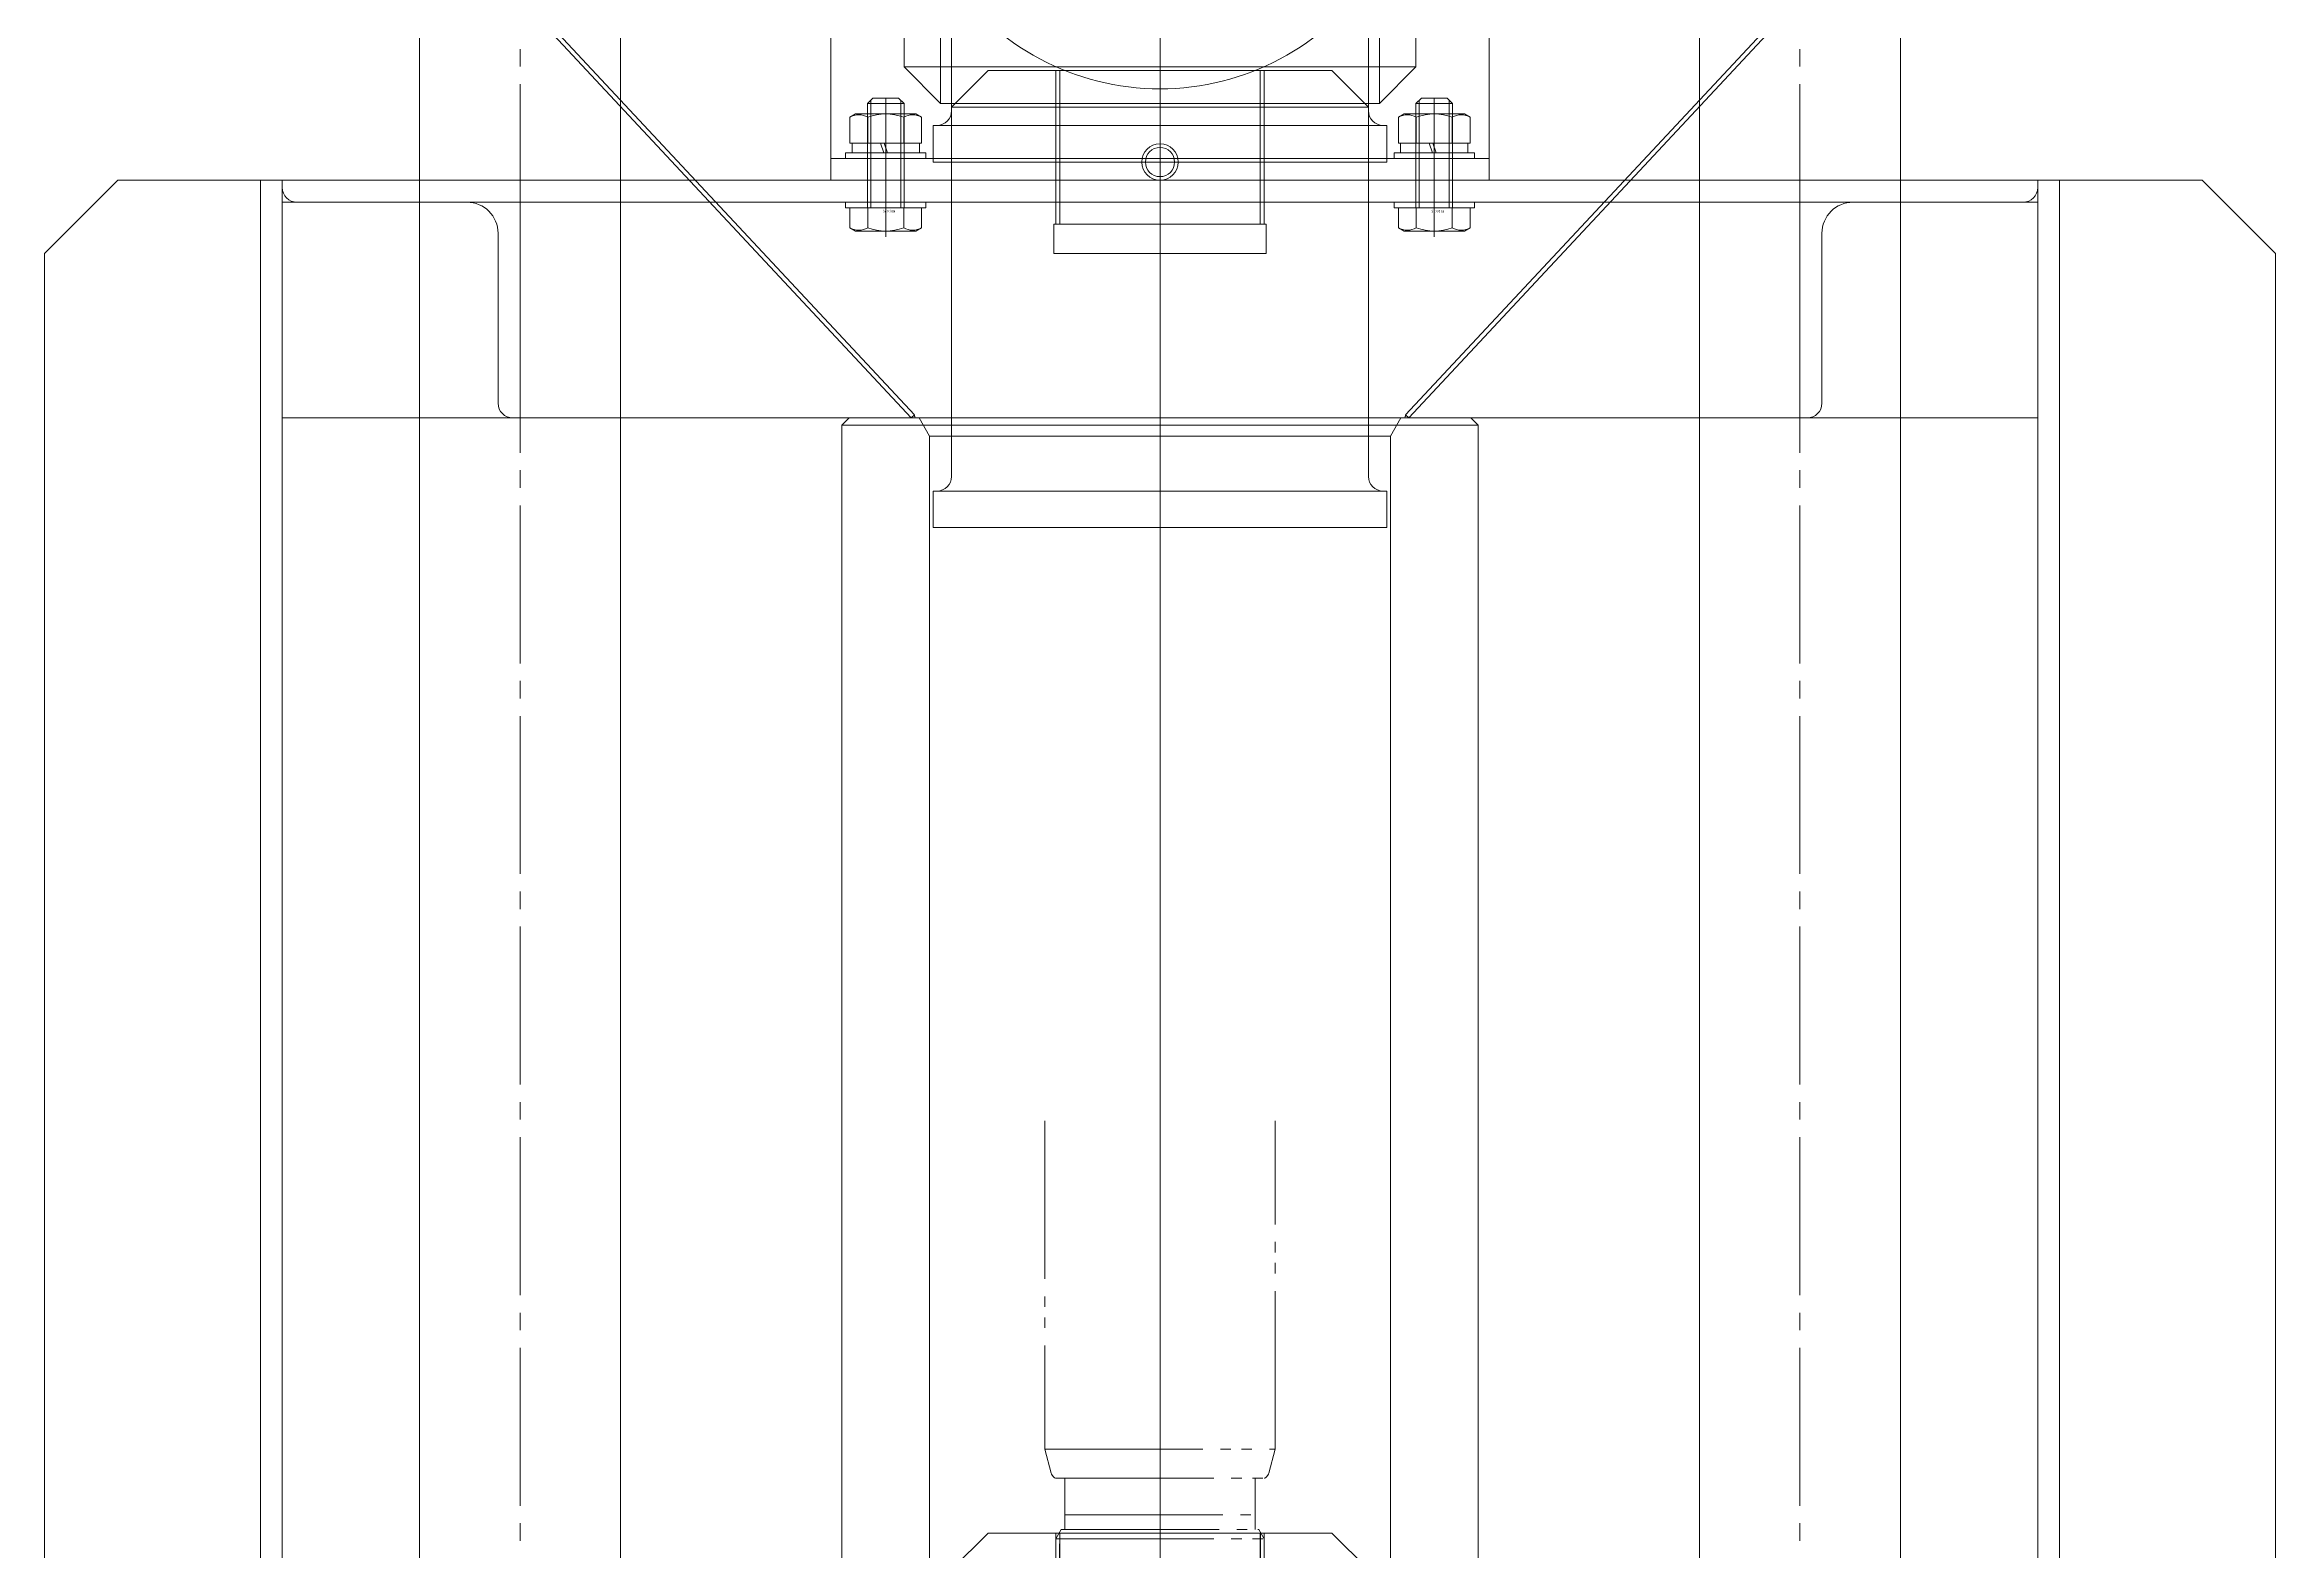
# Model space of a CAD drawing. Units: millimetres at full size. Extents: x -24503 to 24503, y -7436 to 7436.
# Drawn here: x 4428 to 5038, y 2588 to 3000 of the extents above; entities that cross this region are included whole.
import ezdxf
from ezdxf.enums import TextEntityAlignment as Align

# ---------------------------------------------------------------- set-up
doc = ezdxf.new("R2010")
doc.units = ezdxf.units.MM
doc.header["$LTSCALE"] = 4.8
doc.linetypes.add('CHAIN2', pattern=[12, 9, -1, 1, -1])
doc.linetypes.add('DOUBLE_CHAIN2', pattern=[12.8, 9, -1, 0.6, -0.6, 0.6, -1])
for name, color, linetype, lineweight in [('0-3_06_PHANTOM', 7, 'DOUBLE_CHAIN2', 9), ('0-4_0', 2, 'Continuous', 9), ('0-6_05_CENTER', 2, 'CHAIN2', 9), ('0-7_04_HIDDEN', 7, 'Continuous', 9), ('0-8_10_DRAFT', 1, 'Continuous', 9), ('0-C_01_外形線', 134, 'Continuous', 9), ('0-D_03_かくれ線', 5, 'Continuous', 9), ('0-F_04_中心線', 4, 'CHAIN2', 9), ('1-0_02_細線', 6, 'Continuous', 9)]:
    doc.layers.add(name, color=color, linetype=linetype, lineweight=lineweight)
doc.styles.add('ＭＳ ゴシック', font='')
doc.styles.get('ＭＳ ゴシック').set_extended_font_data('MS Gothic')

# ---------------------------------------------------------------- blocks, each defined once
blk = doc.blocks.new('A$C402B3D07_1_1')
at = {"layer": '0-7_04_HIDDEN'}
for p, q in [((0, 0), (-65, 0)), ((-65, -2), (-65, 0)), ((0, 0), (0, -65)), ((-61, -6), (-14.5, -6)), ((-6, -14.5), (-6, -61)), ((-2, -65), (0, -65))]:
    blk.add_line(p, q, dxfattribs=at)
for centre, radius, start, end in [((-61, -2), 4, 180, 270), ((-14.5, -14.5), 8.5, 0, 90), ((-2, -61), 4, 180, 270)]:
    blk.add_arc(centre, radius, start, end, dxfattribs=at)
blk = doc.blocks.new('A$C475E39BB_1_1')
at = {"layer": '0-4_0', "color": 134}
for p, q in [((-285, 550), (-305, 530)), ((-246, 550), (-246, 38.811)), ((240, 550), (240, 38.811)), ((285, 550), (240, 550)), ((246, 550), (246, 38.811)), ((285, 550), (305, 530)), ((-240, 544), (240, 544)), ((-305, 38.811), (-305, 530)), ((305, 38.811), (305, 530))]:
    blk.add_line(p, q, dxfattribs=at)
blk.add_lwpolyline([(-285, 550), (-240, 550), (-240, 38.811)], dxfattribs=at)
blk.add_lwpolyline([(-240, 550), (240, 550), (240, 485), (-240, 485)], close=True, dxfattribs=at)
at = {"layer": '0-6_05_CENTER'}
for p, q in [((0, 567.547), (0, -1475.337)), ((-75, 559.232), (-75, 534.557)), ((75, 559.232), (75, 534.557))]:
    blk.add_line(p, q, dxfattribs=at)
at = {"layer": '0-7_04_HIDDEN'}
blk.add_blockref('A$C402B3D07_1_1', (-175, 550), dxfattribs=at)
at = {"layer": '0-7_04_HIDDEN', "xscale": -1}
blk.add_blockref('A$C402B3D07_1_1', (175, 550), dxfattribs=at)
blk = doc.blocks.new('KNCLSS10-25-12a_1_1')
at = {"layer": '0-4_0'}
blk.add_lwpolyline([(12.5, -44), (-12.5, -44), (-12.5, 0), (12.5, 0)], close=True, dxfattribs=at)
at = {"layer": '0-7_04_HIDDEN', "color": 2}
for p, q in [((-5, 0), (-5, -44)), ((5, 0), (5, -44))]:
    blk.add_line(p, q, dxfattribs=at)
at = {"layer": '0-8_10_DRAFT'}
blk.add_line((0, 0), (0, -44), dxfattribs=at)
blk = doc.blocks.new('A$C114414DD_1_1')
at = {"layer": '0-4_0', "color": 134}
for p, q in [((10, 16), (10, -34.181)), ((150, 16), (150, -34.181))]:
    blk.add_line(p, q, dxfattribs=at)
blk.add_lwpolyline([(180, 31), (-20, 31), (-20, 16), (180, 16)], close=True, dxfattribs=at)
at = {"layer": '0-4_0', "color": 3}
for points in [[(10, 16), (10, 13), (7, 16)], [(150, 16), (150, 13), (153, 16)]]:
    blk.add_lwpolyline(points, close=True, dxfattribs=at)
at = {"layer": '0-6_05_CENTER'}
for p, q in [((-7.5, 38.35), (-7.5, 8.208)), ((167.5, 38.35), (167.5, 8.208))]:
    blk.add_line(p, q, dxfattribs=at)
at = {"layer": '0-7_04_HIDDEN'}
for p, q in [((20, 31), (20, -69)), ((140, 31), (140, -69)), ((10, -34.181), (10, -59)), ((150, -34.181), (150, -59)), ((10, -59), (20, -69)), ((10, -59), (150, -59)), ((150, -59), (140, -69)), ((140, -69), (20, -69))]:
    blk.add_line(p, q, dxfattribs=at)
at = {"layer": '0-8_10_DRAFT'}
blk.add_line((80, 31), (80, -69), dxfattribs=at)
blk = doc.blocks.new('A$C479D0D79_1_1')
at = {"layer": '0-4_0', "color": 134, "linetype": 'CHAIN2'}
blk.add_line((0, -79), (0, 14), dxfattribs=at)
at = {"layer": '0-4_0', "color": 134}
for p, q in [((-9.815, 11), (9.815, 11)), ((-9.815, 4), (-9.815, 11)), ((-4.907, 4), (-4.907, 11)), ((4.907, 4), (4.907, 11)), ((9.815, 4), (9.815, 11)), ((-11, 1.5), (11, 1.5)), ((-11, 1.5), (-11, 0)), ((-11, 0), (11, 0)), ((9.815, 4), (-9.815, 4)), ((-9.25, 4), (-9.25, 1.5)), ((-5, -76), (-5, 0)), ((0, 1.5), (-2.5, 4)), ((0, 4), (2.5, 1.5)), ((5, -76), (5, 0)), ((9.25, 1.5), (9.25, 4)), ((11, 0), (11, 1.5)), ((-5, -44), (5, -44)), ((-4.188, -76), (-4.188, -44)), ((4.188, -76), (4.188, -44)), ((-5, -76), (5, -76))]:
    blk.add_line(p, q, dxfattribs=at)
at = {"layer": '0-8_10_DRAFT', "style": 'ＭＳ ゴシック', "width": 1.8}
blk.add_text('BT-M10x80L,SW,PW', height=0.2199, dxfattribs=at).set_placement((5.043, 10.658), align=Align.BOTTOM_LEFT)
blk = doc.blocks.new('A$C51A90D84_1_1')
at = {"layer": '0-4_0', "rotation": 180}
for p in [(-7.5, -9), (167.5, -9)]:
    blk.add_blockref('A$C479D0D79_1_1', p, dxfattribs=at)
at = {"layer": '0-4_0'}
for name, p in [('KNCLSS10-25-12a_1_1', (-7.5, 50)), ('KNCLSS10-25-12a_1_1', (167.5, 50)), ('A$C114414DD_1_1', (0, -25))]:
    blk.add_blockref(name, p, dxfattribs=at)
blk = doc.blocks.new('SD5-500-NCa_1_1')
at = {"layer": '0-3_06_PHANTOM', "color": 2}
for p, q in [((427, 31.5), (337.246, 31.5)), ((433.649, 29.718), (427, 31.5)), ((427, -31.5), (427, 31.5)), ((435, -28.5), (435, 28.5)), ((435, 26), (449, 26)), ((445, -26), (445, 26)), ((449, -27), (449, 27)), ((449.866, 27.5), (496.134, 27.5)), ((451.598, -28.5), (451.598, 28.5)), ((427, -31.5), (433.649, -29.718)), ((435, -26), (449, -26)), ((496.134, -27.5), (449.866, -27.5)), ((337.246, -31.5), (427, -31.5))]:
    blk.add_line(p, q, dxfattribs=at)
for points in [[(497, 27), (494.402, 28.5), (451.598, 28.5), (449, 27)], [(449, -27), (451.598, -28.5), (494.402, -28.5)]]:
    blk.add_lwpolyline(points, dxfattribs=at)
for centre, start, end in [((433.132, 27.786), 20.90107, 75), ((433.132, -27.786), 285, 339.09893)]:
    blk.add_arc(centre, 2, start, end, dxfattribs=at)
at = {"layer": '0-6_05_CENTER'}
blk.add_line((325.81, 0), (508.237, 0), dxfattribs=at)
blk = doc.blocks.new('M10Tz_1_1')
at = {"layer": '0-4_0', "color": 134}
for radius in [5, 4]:
    blk.add_circle((0, 0), radius, dxfattribs=at)
at = {"layer": '0-6_05_CENTER'}
for p, q in [((0, -8.341), (0, 8.341)), ((8.341, 0), (-8.341, 0))]:
    blk.add_line(p, q, dxfattribs=at)
blk = doc.blocks.new('A$C311A3C4E_1_1')
at = {"layer": '0-4_0', "color": 134}
for p, q in [((-47, 100), (-57, 90)), ((-47, 100), (47, 100)), ((47, 100), (57, 90)), ((-57, -11), (-57, 90)), ((-57, 90), (57, 90)), ((57, -11), (57, 90))]:
    blk.add_line(p, q, dxfattribs=at)
blk.add_lwpolyline([(-62, -25), (62, -25), (62, -15), (-62, -15)], close=True, dxfattribs=at)
for centre, start, end in [((-61, -11), 270, 0), ((61, -11), 180, 270)]:
    blk.add_arc(centre, 4, start, end, dxfattribs=at)
at = {"layer": '0-6_05_CENTER'}
blk.add_line((0, 106.37), (0, -32.774), dxfattribs=at)
at = {"layer": '0-7_04_HIDDEN'}
for p, q in [((-28.5, 100), (-28.5, 58)), ((-27.418, 100), (-27.418, 58)), ((27.418, 100), (27.417, 58)), ((28.5, 100), (28.5, 58))]:
    blk.add_line(p, q, dxfattribs=at)
blk.add_lwpolyline([(29, 50), (29, 58), (-29, 58), (-29, 50)], close=True, dxfattribs=at)
at = {"layer": '0-4_0'}
blk.add_blockref('M10Tz_1_1', (0, 75), dxfattribs=at)
blk = doc.blocks.new('A$C2EB33B8C_1_1')
at = {"layer": '0-3_06_PHANTOM'}
for p in [(0, -240), (0, -640)]:
    blk.add_blockref('A$C311A3C4E_1_1', p, dxfattribs=at)
at = {"layer": '0-4_0', "rotation": 270}
blk.add_blockref('SD5-500-NCa_1_1', (0, -90), dxfattribs=at)
at = {"layer": '0-7_04_HIDDEN'}
blk.add_blockref('A$C311A3C4E_1_1', (0, -140), dxfattribs=at)
blk = doc.blocks.new('A$C55F72951_1_1')
at = {"layer": '0-4_0', "color": 134}
for p, q in [((180, 600), (-180, 600)), ((179.123, 600.819), (-179.123, 600.819)), ((87, 478), (-87, 478))]:
    blk.add_line(p, q, dxfattribs=at)
for points in [[(-179.123, 600.819), (-180, 600), (-68, 480)], [(179.123, 600.819), (180, 600), (68, 480)]]:
    blk.add_lwpolyline(points, dxfattribs=at)
for points in [[(-87, 50), (87, 50), (87, 478), (85, 480), (-85, 480), (-87, 478)], [(-300, 50), (300, 50), (300, -5), (-300, -5)]]:
    blk.add_lwpolyline(points, close=True, dxfattribs=at)
at = {"layer": '0-4_0', "color": 3}
for points in [[(-87, 50), (-91, 50), (-87, 54)], [(87, 50), (91, 50), (87, 54)], [(-86, 0), (-78, 0), (-82, 4)], [(86, 0), (78, 0), (82, 4)]]:
    blk.add_lwpolyline(points, close=True, dxfattribs=at)
for centre, start, end in [((-68, 480), 0, 43.02507), ((68, 480), 136.97493, 180)]:
    blk.add_arc(centre, 1.03, start, end, dxfattribs=at)
at = {"layer": '0-6_05_CENTER'}
for p, q in [((0, -18.687), (0, 613.404)), ((-117, -11.301), (-117, 60.903)), ((117, -11.301), (117, 60.903)), ((-275, -8.388), (-275, 27.105)), ((275, -8.388), (275, 27.105))]:
    blk.add_line(p, q, dxfattribs=at)
at = {"layer": '0-7_04_HIDDEN'}
for p, q in [((-179.123, 600.819), (-67.123, 480.819)), ((179.123, 600.819), (67.123, 480.819)), ((-68, 480), (-67.123, 480.819)), ((63, 475), (65.887, 480)), ((68, 480), (67.123, 480.819)), ((-63, 475), (-63, 0)), ((63, 475), (63, 0)), ((-82, 50), (-82, 0)), ((82, 50), (82, 0)), ((-275, 24.309), (-279, 22)), ((-279, -5), (-279, 22)), ((-279, 22), (-271, 22)), ((-271, 22), (-275, 24.309)), ((-271, -5), (-271, 22)), ((271, 22), (275, 24.309)), ((271, -5), (271, 22)), ((279, 22), (271, 22)), ((275, 24.309), (279, 22)), ((279, -5), (279, 22)), ((-280, -5), (-280, 15)), ((-280, 15), (-270, 15)), ((-270, -5), (-270, 15)), ((270, -5), (270, 15)), ((280, 15), (270, 15)), ((280, -5), (280, 15))]:
    blk.add_line(p, q, dxfattribs=at)
for points in [[(63, 475), (-63, 475), (-65.887, 480)], [(-139, -5), (-139, 0), (139, 0), (139, -5)]]:
    blk.add_lwpolyline(points, dxfattribs=at)
blk.add_arc((0, 640), 70, 214.03724, 325.96276, dxfattribs=at)
at = {"layer": '0-8_10_DRAFT'}
blk.add_line((-5.598, 640), (5.598, 640), dxfattribs=at)
blk = doc.blocks.new('A$C06BC4911_1_1')
at = {"layer": '0-4_0', "color": 134}
blk.add_lwpolyline([(25.5, 0), (-25.5, 0), (-27.5, -2), (-27.5, -658), (-25.5, -660), (25.5, -660), (27.5, -658), (27.5, -2)], close=True, dxfattribs=at)
at = {"layer": '0-6_05_CENTER'}
blk.add_line((0, -757.922), (0, 97.922), dxfattribs=at)
blk = doc.blocks.new('A$C71905DCD_1_1')
at = {"layer": '0-4_0'}
for name, p in [('A$C06BC4911_1_1', (-450, 715)), ('A$C06BC4911_1_1', (-100, 715)), ('A$C55F72951_1_1', (-275, 5))]:
    blk.add_blockref(name, p, dxfattribs=at)
blk = doc.blocks.new('A$C5A567FE3_1_1')
at = {"layer": '0-4_0'}
for name, p in [('A$C2EB33B8C_1_1', (-275, 720)), ('A$C71905DCD_1_1', (0, 0)), ('A$C51A90D84_1_1', (-355, 665))]:
    blk.add_blockref(name, p, dxfattribs=at)
blk = doc.blocks.new('U2310')
at = {"layer": '0-F_04_中心線'}
for p, q in [((0, 11.43), (0, 333.5)), ((-60.65, 0), (-11.43, 0)), ((11.43, 0), (60.65, 0)), ((0, -60.65), (0, -11.43))]:
    blk.add_line(p, q, dxfattribs=at)
at = {"layer": '0-F_04_中心線', "linetype": 'Continuous'}
for p, q in [((-5.715, 0), (5.715, 0)), ((0, -5.715), (0, 5.715))]:
    blk.add_line(p, q, dxfattribs=at)

msp = doc.modelspace()

# ---------------------------------------------------------------- linework, layer by layer
at = {"layer": '0-C_01_外形線'}
for p, q in [((4652.647, 2983.938), (4654.147, 2985.438)), ((4652.647, 2983.938), (4662.647, 2983.938)), ((4652.647, 2981.088), (4652.647, 2983.938)), ((4654.147, 2985.438), (4661.147, 2985.438)), ((4662.647, 2983.938), (4661.147, 2985.438)), ((4662.647, 2981.088), (4662.647, 2983.938)), ((4802.647, 2983.938), (4804.147, 2985.438)), ((4802.647, 2983.938), (4812.647, 2983.938)), ((4802.647, 2981.088), (4802.647, 2983.938)), ((4804.147, 2985.438), (4811.147, 2985.438)), ((4812.647, 2983.938), (4811.147, 2985.438)), ((4812.647, 2981.088), (4812.647, 2983.938)), ((4647.832, 2980.184), (4649.397, 2981.088)), ((4647.832, 2973.088), (4647.832, 2980.184)), ((4665.897, 2981.088), (4649.397, 2981.088)), ((4652.74, 2973.088), (4652.74, 2980.184)), ((4662.555, 2973.088), (4662.555, 2980.184)), ((4667.462, 2980.184), (4665.897, 2981.088)), ((4667.462, 2973.088), (4667.462, 2980.184)), ((4797.832, 2980.184), (4799.397, 2981.088)), ((4797.832, 2973.088), (4797.832, 2980.184)), ((4815.897, 2981.088), (4799.397, 2981.088)), ((4802.74, 2973.088), (4802.74, 2980.184)), ((4812.555, 2973.088), (4812.555, 2980.184)), ((4817.462, 2980.184), (4815.897, 2981.088)), ((4817.462, 2973.088), (4817.462, 2980.184)), ((4667.462, 2973.088), (4647.832, 2973.088)), ((4656.237, 2973.088), (4648.447, 2973.088)), ((4648.447, 2973.088), (4648.447, 2970.438)), ((4657.147, 2970.438), (4656.237, 2973.088)), ((4666.847, 2973.088), (4657.237, 2973.088)), ((4658.147, 2970.438), (4657.237, 2973.088)), ((4666.847, 2970.438), (4666.847, 2973.088)), ((4817.462, 2973.088), (4797.832, 2973.088)), ((4806.237, 2973.088), (4798.447, 2973.088)), ((4798.447, 2973.088), (4798.447, 2970.438)), ((4807.147, 2970.438), (4806.237, 2973.088)), ((4816.847, 2973.088), (4807.237, 2973.088)), ((4808.147, 2970.438), (4807.237, 2973.088)), ((4816.847, 2970.438), (4816.847, 2973.088)), ((4657.147, 2970.438), (4648.447, 2970.438)), ((4666.847, 2970.438), (4658.147, 2970.438)), ((4807.147, 2970.438), (4798.447, 2970.438)), ((4816.847, 2970.438), (4808.147, 2970.438)), ((4647.832, 2955.438), (4647.832, 2949.941)), ((4667.462, 2955.438), (4647.832, 2955.438)), ((4652.74, 2955.438), (4652.74, 2949.941)), ((4662.555, 2955.438), (4662.555, 2949.941)), ((4667.462, 2955.438), (4667.462, 2949.941)), ((4797.832, 2955.438), (4797.832, 2949.941)), ((4817.462, 2955.438), (4797.832, 2955.438)), ((4802.74, 2955.438), (4802.74, 2949.941)), ((4812.555, 2955.438), (4812.555, 2949.941)), ((4817.462, 2955.438), (4817.462, 2949.941)), ((4647.832, 2949.941), (4649.397, 2949.038)), ((4649.397, 2949.038), (4665.897, 2949.038)), ((4667.462, 2949.941), (4665.897, 2949.038)), ((4797.832, 2949.941), (4799.397, 2949.038)), ((4799.397, 2949.038), (4815.897, 2949.038)), ((4817.462, 2949.941), (4815.897, 2949.038))]:
    msp.add_line(p, q, dxfattribs=at)
for points in [[(4646.647, 2968.938), (4668.647, 2968.938), (4668.647, 2970.438), (4646.647, 2970.438)], [(4796.647, 2968.938), (4818.647, 2968.938), (4818.647, 2970.438), (4796.647, 2970.438)], [(4668.647, 2956.938), (4646.647, 2956.938), (4646.647, 2955.438), (4668.647, 2955.438)], [(4818.647, 2956.938), (4796.647, 2956.938), (4796.647, 2955.438), (4818.647, 2955.438)]]:
    msp.add_lwpolyline(points, close=True, dxfattribs=at)
for centre, radius, start, end in [((4650.286, 2975.934), 4.907, 60.00001, 119.99999), ((4657.647, 2967.308), 13.779, 69.136, 110.864), ((4665.008, 2975.934), 4.907, 60.00001, 119.99999), ((4800.286, 2975.934), 4.907, 60.00001, 119.99999), ((4807.647, 2967.308), 13.779, 69.136, 110.864), ((4815.008, 2975.934), 4.907, 60.00001, 119.99999), ((4650.286, 2954.191), 4.907, 240.00001, 299.99999), ((4657.647, 2962.817), 13.779, 249.136, 290.864), ((4665.008, 2954.191), 4.907, 240.00001, 299.99999), ((4800.286, 2954.191), 4.907, 240.00001, 299.99999), ((4807.647, 2962.817), 13.779, 249.136, 290.864), ((4815.008, 2954.191), 4.907, 240.00001, 299.99999)]:
    msp.add_arc(centre, radius, start, end, dxfattribs=at)
at = {"layer": '0-D_03_かくれ線'}
for p, q in [((4652.647, 2955.438), (4652.647, 2981.088)), ((4653.547, 2955.438), (4653.547, 2981.088)), ((4661.747, 2955.438), (4661.747, 2981.088)), ((4662.647, 2955.438), (4662.647, 2981.088)), ((4802.647, 2955.438), (4802.647, 2981.088)), ((4803.547, 2955.438), (4803.547, 2981.088)), ((4811.747, 2955.438), (4811.747, 2981.088)), ((4812.647, 2955.438), (4812.647, 2981.088)), ((4642.647, 2968.938), (4822.647, 2968.938))]:
    msp.add_line(p, q, dxfattribs=at)
msp.add_lwpolyline([(4642.647, 3018.756), (4642.647, 2962.938), (4822.647, 2962.938), (4822.647, 3018.756)], dxfattribs=at)
at = {"layer": '0-F_04_中心線'}
for p, q in [((4732.647, 3013.666), (4732.647, 2950.954)), ((4657.647, 2949.038), (4657.647, 2985.438)), ((4807.647, 2949.038), (4807.647, 2985.438)), ((4657.647, 2981.088), (4657.647, 2973.088)), ((4657.647, 2980.954), (4657.647, 2950.954)), ((4807.647, 2981.088), (4807.647, 2973.088)), ((4807.647, 2980.954), (4807.647, 2950.954)), ((4657.647, 2973.088), (4657.647, 2970.438)), ((4807.647, 2973.088), (4807.647, 2970.438)), ((4657.647, 2970.438), (4657.647, 2968.938)), ((4807.647, 2970.438), (4807.647, 2968.938))]:
    msp.add_line(p, q, dxfattribs=at)
at = {"layer": '1-0_02_細線'}
for p, q in [((4653.547, 2981.088), (4653.547, 2984.838)), ((4661.747, 2981.088), (4661.747, 2984.838)), ((4803.547, 2981.088), (4803.547, 2984.838)), ((4811.747, 2981.088), (4811.747, 2984.838))]:
    msp.add_line(p, q, dxfattribs=at)

# ---------------------------------------------------------------- block references
at = {"layer": '0-4_0'}
for name, p in [('A$C5A567FE3_1_1', (5007.647, 2412.938)), ('A$C475E39BB_1_1', (4732.647, 2412.938))]:
    msp.add_blockref(name, p, dxfattribs=at)
at = {"layer": '0-F_04_中心線'}
msp.add_blockref('U2310', (4732.647, 3057.938), dxfattribs=at)

# ---------------------------------------------------------------- texts
at = {"layer": '0-D_03_かくれ線', "style": 'ＭＳ ゴシック', "width": 0.8}
for p in [(4660.239, 2955.075), (4810.239, 2955.075)]:
    msp.add_text('M10×25', height=0.7331, rotation=180, dxfattribs=at).set_placement(p, align=Align.BOTTOM_LEFT)

doc.saveas('drawing.dxf')
